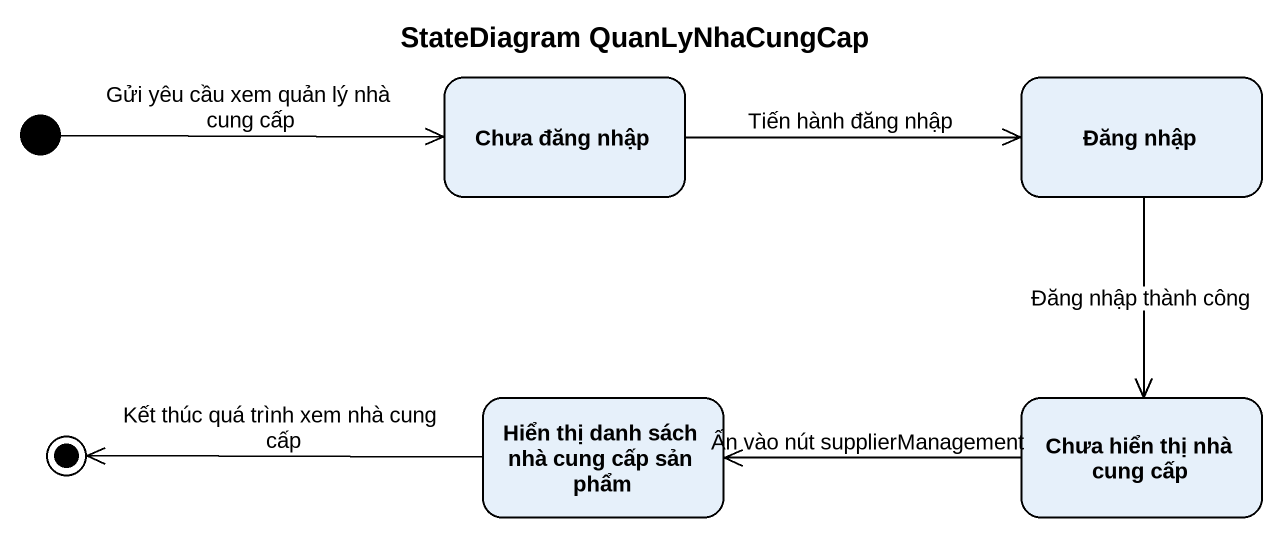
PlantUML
@startuml
title StateDiagram QuanLyNhaCungCap
hide empty description
state "Chưa đăng nhập" as Chưa_đăng_nhập
state "Đăng nhập" as Đăng_nhập
state "Hiển thị danh sách nhà cung cấp sản phẩm" as Hiển_thị_danh_sách_nhà_cung
state "Chưa hiển thị nhà cung cấp" as Chưa_hiển_thị_nhà_cung_cấp
[*] -right-> Chưa_đăng_nhập : Gửi yêu cầu xem quản lý nhà cung cấp
Chưa_đăng_nhập -right-> Đăng_nhập : Tiến hành đăng nhập
Đăng_nhập --> Chưa_hiển_thị_nhà_cung_cấp : Đăng nhập thành công
Chưa_hiển_thị_nhà_cung_cấp -left-> Hiển_thị_danh_sách_nhà_cung : Ấn vào nút supplierManagement
Hiển_thị_danh_sách_nhà_cung -left-> [*] : Kết thúc quá trình xem nhà cung cấp
@enduml
